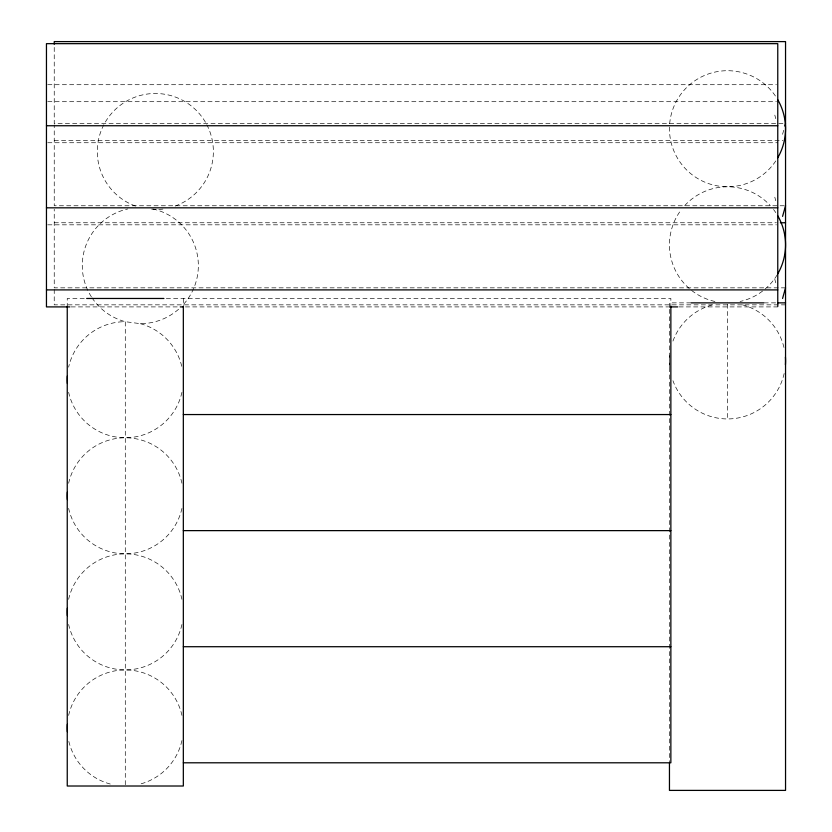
<?xml version="1.0" encoding="UTF-8"?>
<svg xmlns="http://www.w3.org/2000/svg" width="832" height="832" viewBox="0 0 832 832"><rect width="100%" height="100%" fill="white"/><g stroke="black" fill="none" stroke-linecap="round" stroke-linejoin="round"><path stroke-width="0.62" stroke-dasharray="4.16 3.12" d="M782.569 134.306L784.222 128.398M47.757 84.708L776.464 84.708M47.757 101.702L776.464 101.702M782.943 123.677L54.236 123.677L54.236 44.002M54.236 140.681L782.943 140.681M47.757 142.74L777.764 142.74M784.243 205.764L54.236 205.764L54.236 124.831M54.236 222.758L776.443 222.758M47.757 224.827L776.464 224.827M785.543 287.841L54.236 287.841L54.236 209.217M84.25 298.47L67.246 298.47L67.246 306.249M166.327 298.47L670.862 298.47L670.862 306.249M690.872 302.869L669.458 302.869L669.458 308.048M764.13 302.869L777.764 302.869M785.543 304.845L54.236 304.845L54.236 288.995M71.136 306.904L178.953 306.904M185.442 306.904L668.658 306.904M679.047 306.904L777.764 306.904M151.58 209.071L155.334 209.57A58.042 58.042 0 0 0 162.906 209.071M178.589 309.254A58.042 58.042 0 0 1 140.306 323.669L125.289 321.693A58.042 58.042 0 0 1 92.04 297.856M774.8 115.118L775.788 118.664M774.8 197.205L775.788 200.741M774.8 279.282L775.788 282.828M727.501 304.158L727.501 418.943M669.458 309.348L669.458 761.873M183.331 298.47L183.331 306.249M125.289 784.722L125.289 321.693A58.042 58.042 0 0 0 68.63 367.151M152.89 208.967A58.042 58.042 0 0 1 182.229 305.77M91.354 296.795A58.042 58.042 0 0 1 127.733 208.967M181.948 392.309A58.042 58.042 0 0 1 68.63 392.309M140.306 323.669A58.042 58.042 0 0 1 181.948 367.151M181.948 508.383A58.042 58.042 0 0 1 68.63 508.383M68.63 483.236A58.042 58.042 0 0 1 181.948 483.236M181.948 624.468A58.042 58.042 0 0 1 68.63 624.468M68.63 599.31A58.042 58.042 0 0 1 181.948 599.31M181.948 740.542A58.042 58.042 0 0 1 140.306 784.035M110.271 784.035A58.042 58.042 0 0 1 68.63 740.542M68.63 715.395A58.042 58.042 0 0 1 181.948 715.395M206.804 124.706A58.042 58.042 0 0 1 175.167 206.066M135.491 206.066A58.042 58.042 0 0 1 110.864 114.223A58.042 58.042 0 0 1 205.598 122.502M777.13 274.924A58.042 58.042 0 0 1 740.074 301.486M714.917 301.486A58.042 58.042 0 0 1 681.45 209.487M684.715 205.598A58.042 58.042 0 0 1 770.276 205.598M773.542 209.487A58.042 58.042 0 0 1 775.767 212.597M784.16 373.485A58.042 58.042 0 0 1 672.953 380.744M669.802 367.214A58.042 58.042 0 0 1 669.802 354.588M672.953 341.068A58.042 58.042 0 0 1 712.473 304.845M742.518 304.845A58.042 58.042 0 0 1 784.16 348.327M775.767 160.971A58.042 58.042 0 0 1 669.583 124.966M669.677 123.698A58.042 58.042 0 0 1 775.767 96.512"/><path stroke-width="1.25" d="M784.878 126.038L785.543 123.677M782.569 216.382L785.543 205.764M782.569 298.47L785.543 287.841M46.457 125.746L777.764 125.746M46.457 207.823L777.764 207.823M780.343 222.758L785.543 222.758M46.457 289.9L777.764 289.9M86.653 298.47L163.925 298.47M691.267 302.869L763.734 302.869M777.764 302.869L785.543 302.869M69.846 306.904L46.457 306.904L46.457 43.659L777.764 43.659L777.764 306.488M180.253 306.904L182.853 306.904M669.947 306.904L677.747 306.904M183.331 414.554L670.862 414.554M183.331 530.629L670.862 530.629M183.331 646.714L670.862 646.714M183.331 762.798L670.862 762.798L670.862 306.249M669.458 763.173L669.458 790.4L785.543 790.4L785.543 41.6L54.236 41.6L54.236 44.169M183.331 306.218L183.331 786.011L67.246 786.011L67.246 306.249M67.371 499.585A58.042 58.042 0 0 1 67.371 492.034M67.371 383.51A58.042 58.042 0 0 1 67.371 375.95M67.371 615.67A58.042 58.042 0 0 1 67.371 608.109M67.371 731.744A58.042 58.042 0 0 1 67.371 724.194M777.764 215.8A58.042 58.042 0 0 1 777.764 273.842M785.418 357.126A58.042 58.042 0 0 1 785.418 364.686M777.764 99.726A58.042 58.042 0 0 1 777.764 157.768"/></g></svg>
